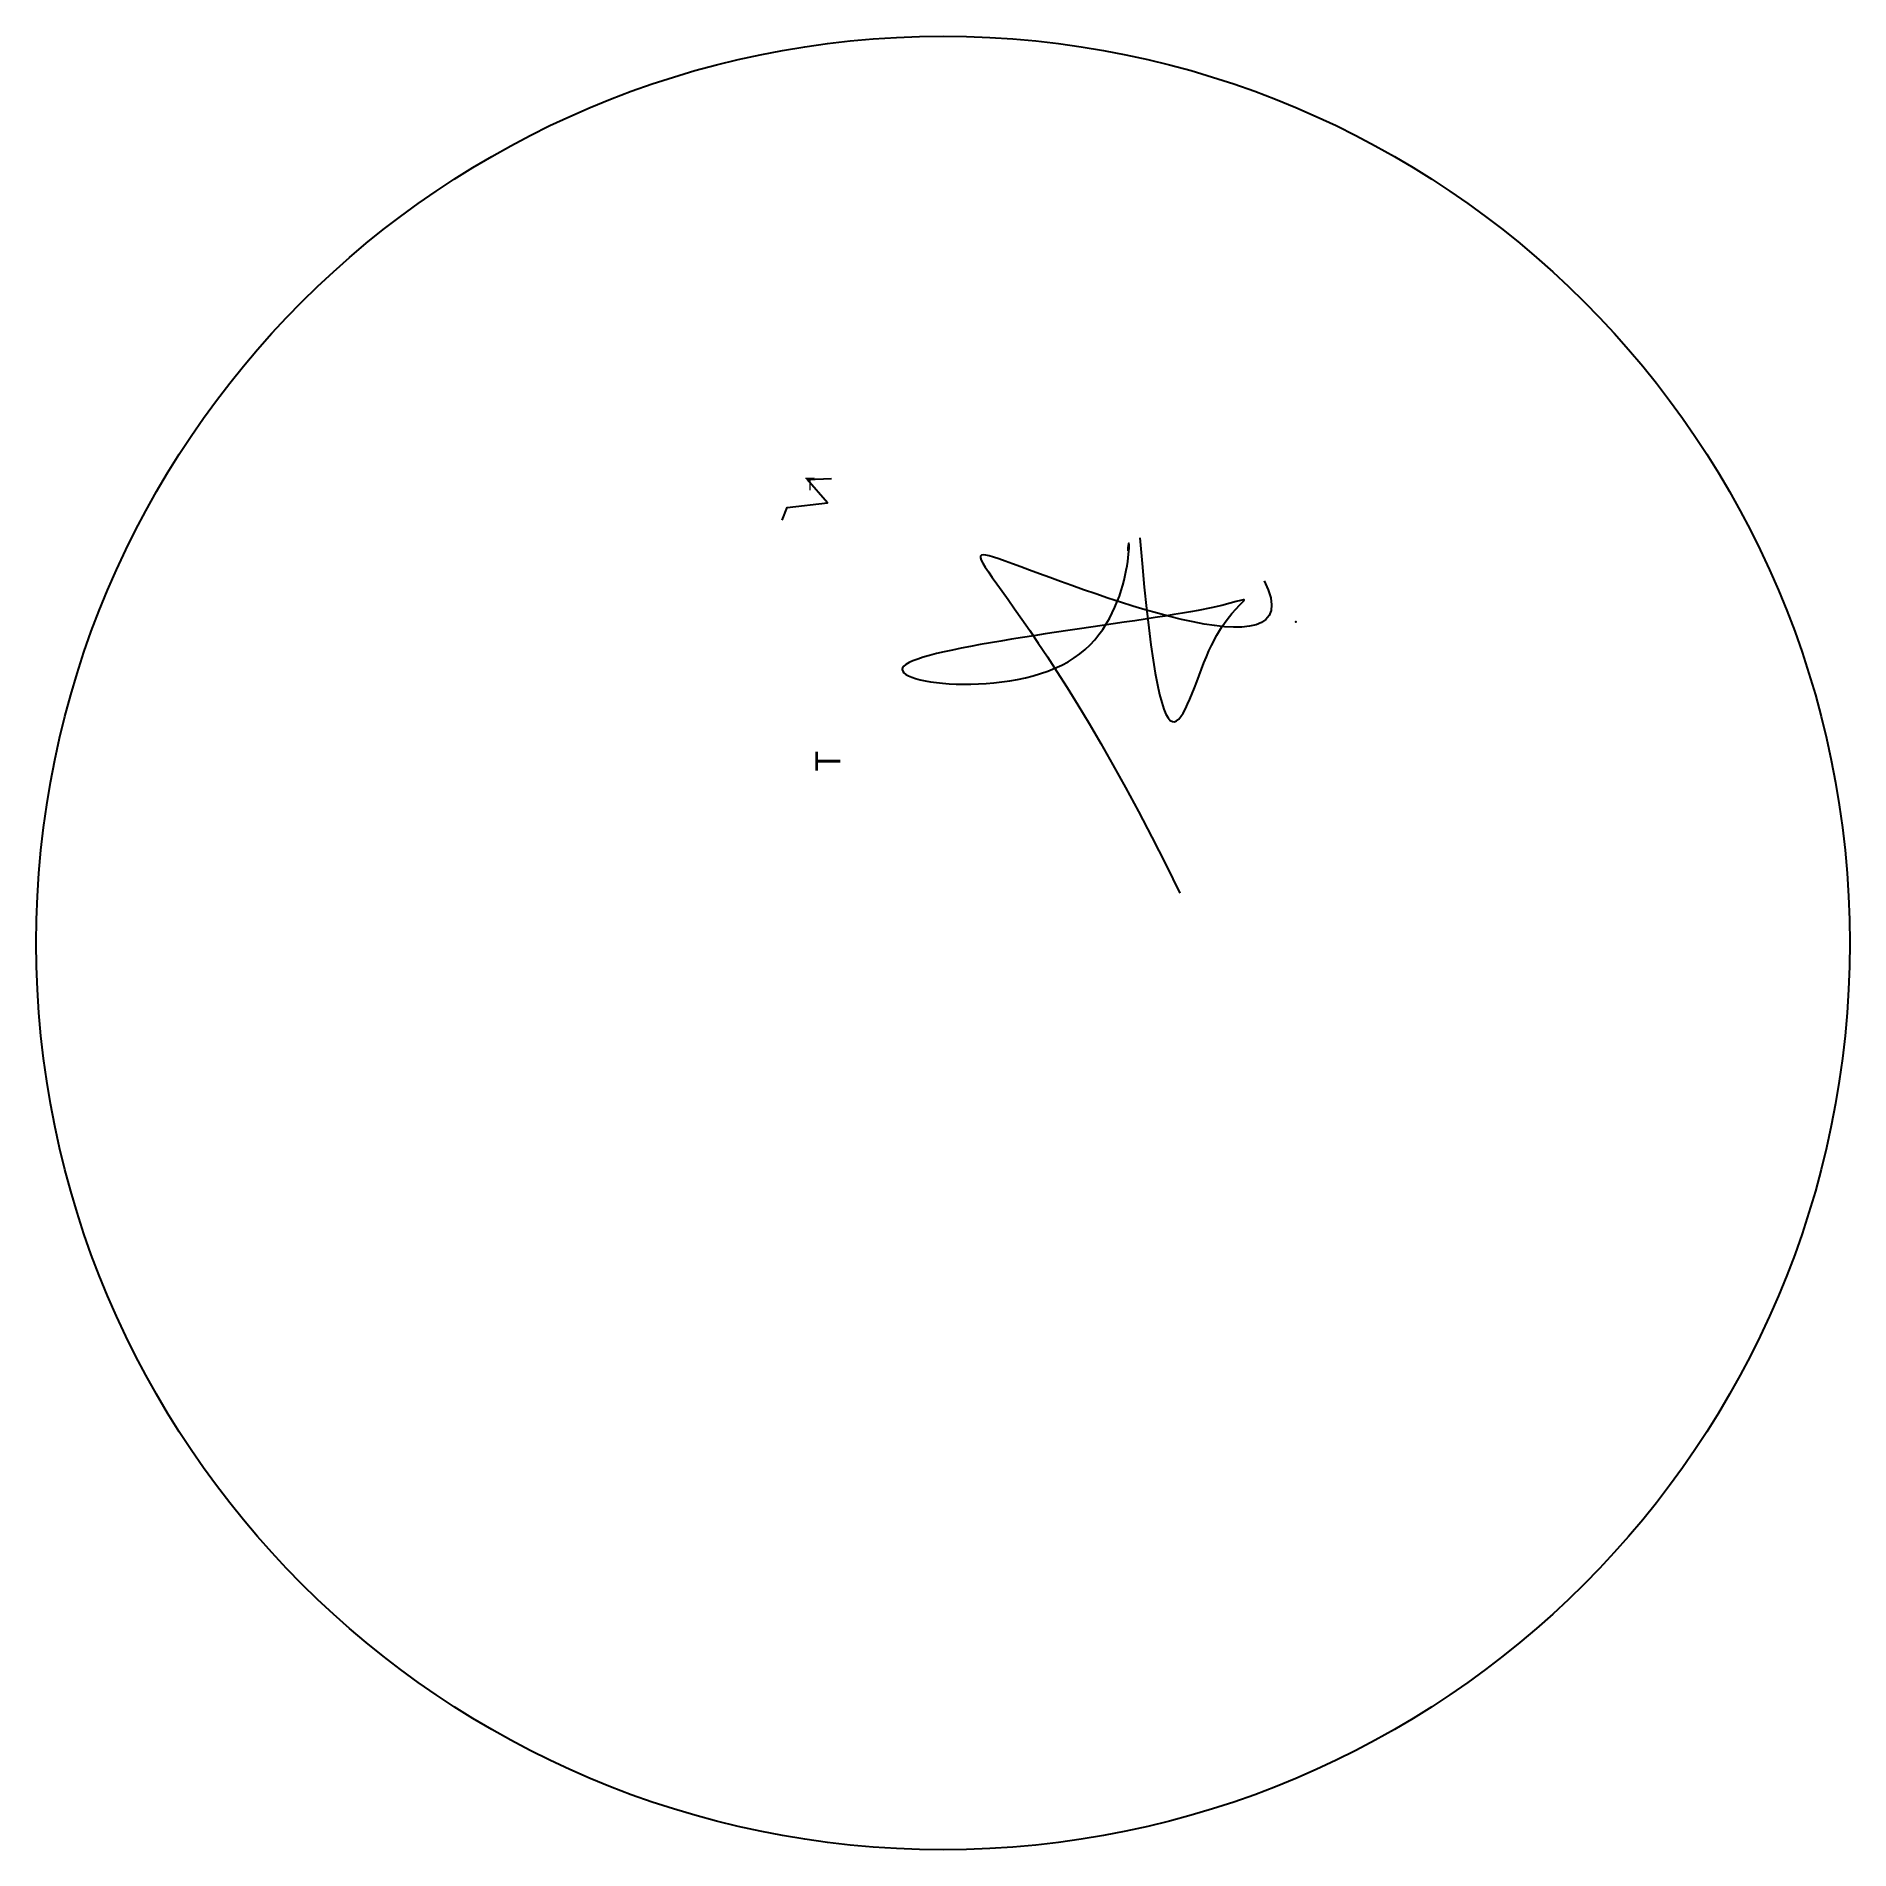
# Model space of a CAD drawing. Header units: centimetres. Extents: x -100 to 80, y -115 to 65.
import ezdxf

# ---------------------------------------------------------------- set-up
doc = ezdxf.new("R2010")
doc.units = ezdxf.units.CM

# ---------------------------------------------------------------- blocks, each defined once
blk = doc.blocks.new('B0')
blk.add_text('T', height=2.5).set_placement((0, 0))
blk = doc.blocks.new('B1', base_point=(0.3, -1.95, -1.13))
blk.add_polyline3d([(-4.48, -5.98, 4.46), (-3.49, -3.41, 5.79), (4.47, -2.53, 5.54), (0.47, 2.13, -3.54), (5.29, 2.29, 5.6)])
at = {"layer": 'A'}
blk.add_text('T', height=2.5, dxfattribs=at).set_placement((0, 0))

msp = doc.modelspace()

# ---------------------------------------------------------------- linework, layer by layer
msp.add_circle((-9.69, -24.65, -13.66), 90)
msp.add_open_spline([(22.19, 11.3, 28.57), (27.39, 1.09, 1.76), (-20.03, 20.2, 26.24), (-1.37, 11.49, 13.18), (13.82, -19.69, 16.82)], degree=3)
at = {"layer": 'cañería'}
msp.add_point((25.32, 7.22, -19.84), dxfattribs=at)
at = {"layer": 'MUROS'}
msp.add_open_spline([(9.84, 15.58, -8.19), (12.27, -13.15, -0.86), (16.18, 11.45, -12.37), (26.73, 8.98, 4.84), (-29.31, 2.82, -14.96), (10.3, -2.22, 19), (8.85, 17.86, -9.13), (8.64, 14.27, 19.69)], degree=3, dxfattribs=at)

# ---------------------------------------------------------------- block references
at = {"xscale": 0.5, "yscale": 0.5, "zscale": 0.5}
msp.add_blockref('B1', (-23.25, 19.32, 1.91), dxfattribs=at)
at = {"rotation": 90}
msp.add_blockref('B0', (-19.87, -7.62, -26.47), dxfattribs=at)

doc.saveas('drawing.dxf')
